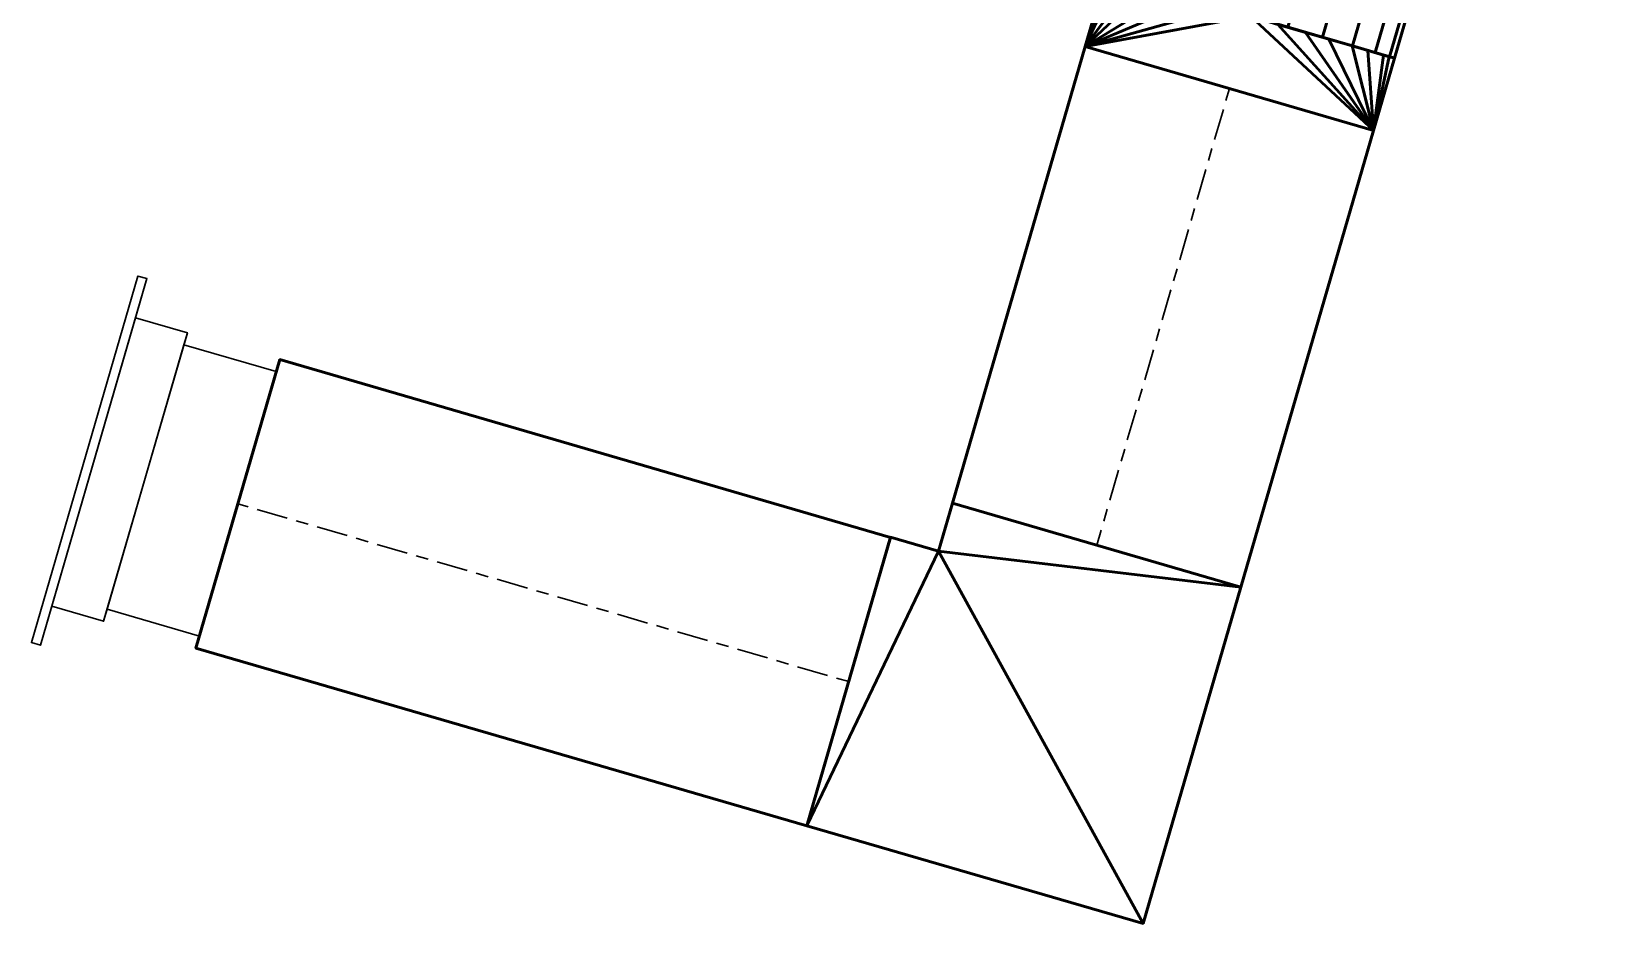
# Model space of a CAD drawing. Header units: inches. Extents: x -1654 to 1344, y -1538 to 36.
# Drawn here: x -218.58 to -187.24, y -508.38 to -490.56 of the extents above; entities that cross this region are included whole.
import ezdxf

# ---------------------------------------------------------------- set-up
doc = ezdxf.new("R2010")
doc.units = ezdxf.units.IN
doc.header["$MEASUREMENT"] = 0
doc.linetypes.add('Center', pattern=[1.25, 0.25, -0.1875, 0.625, -0.1875])
for name, color, linetype, lineweight in [('M-HVAC-CDFF', 3, 'Continuous', 30), ('M-HVAC-CDFF-SA', 3, 'Continuous', 30), ('M-HVAC-DUCT', 1, 'Center', 30), ('M-HVAC-DUCT-SA', 1, 'Continuous', 50)]:
    doc.layers.add(name, color=color, linetype=linetype, lineweight=lineweight)

# ---------------------------------------------------------------- blocks, each defined once
blk = doc.blocks.new('Rectangular to Round Transition - Angle - 45 Degree-889927-_3D_')
at = {"layer": 'M-HVAC-DUCT', "color": 8, "linetype": 'Continuous', "lineweight": 50}
mesh = blk.add_polyface(dxfattribs=at)
corners = [(0, -3, 3), (0, 3, 3), (0, 3, -3), (0, -3, -3)]
mesh.append_faces([[corners[k] for k in face] for face in [(0, 1, 2, 3)]], dxfattribs={"color": 8})
mesh = blk.add_polyface(dxfattribs=at)
corners = [(0, -3, -3), (0, 3, -3), (1.5, 0, -3)]
mesh.append_faces([[corners[k] for k in face] for face in [(0, 1, 2)]], dxfattribs={"color": 8})
mesh = blk.add_polyface(dxfattribs=at)
corners = [(1.5, 3), (1.5, 2.772, -1.148), (1.5, 2.121, -2.121), (1.5, 1.148, -2.772), (1.5, 0, -3), (0, 3, -3), (0, 3, -3), (0, 3, -3), (0, 3, -3), (0, 3, -3), (0, 3, -3), (0, 3, -3), (0, 3, -3), (0, 3, -3), (0, 3, -3), (1.5, 1.635, -2.446), (1.5, 0.574, -2.886), (1.5, 2.446, -1.635), (1.5, 2.886, -0.574)]
mesh.append_faces([[corners[k] for k in face] for face in [(15, 3, 8), (6, 16, 4), (16, 7, 3), (15, 9, 2), (11, 1, 17), (2, 10, 17), (13, 0, 18), (1, 12, 18)]], dxfattribs={"color": 8})
mesh = blk.add_polyface(dxfattribs=at)
corners = [(0, 3, -3), (0, 3, 3), (1.5, 3)]
mesh.append_faces([[corners[k] for k in face] for face in [(0, 1, 2)]], dxfattribs={"color": 8})
mesh = blk.add_polyface(dxfattribs=at)
corners = [(1.5, 0, 3), (1.5, 1.148, 2.772), (1.5, 2.121, 2.121), (1.5, 2.772, 1.148), (1.5, 3), (0, 3, 3), (0, 3, 3), (0, 3, 3), (0, 3, 3), (0, 3, 3), (0, 3, 3), (0, 3, 3), (0, 3, 3), (0, 3, 3), (0, 3, 3), (1.5, 2.446, 1.635), (1.5, 2.886, 0.574), (1.5, 1.635, 2.446), (1.5, 0.574, 2.886)]
mesh.append_faces([[corners[k] for k in face] for face in [(15, 3, 8), (6, 16, 4), (16, 7, 3), (15, 9, 2), (11, 1, 17), (2, 10, 17), (13, 0, 18), (1, 12, 18)]], dxfattribs={"color": 8})
mesh = blk.add_polyface(dxfattribs=at)
corners = [(0, 3, 3), (0, -3, 3), (1.5, 0, 3)]
mesh.append_faces([[corners[k] for k in face] for face in [(0, 1, 2)]], dxfattribs={"color": 8})
mesh = blk.add_polyface(dxfattribs=at)
corners = [(1.5, 0, 3), (1.5, -1.148, 2.772), (1.5, -2.121, 2.121), (1.5, -2.772, 1.148), (1.5, -3), (1.5, -2.772, -1.148), (1.5, -2.121, -2.121), (1.5, -1.148, -2.772), (1.5, 0, -3), (1.5, 1.148, -2.772), (1.5, 2.121, -2.121), (1.5, 2.772, -1.148), (1.5, 3), (1.5, 2.772, 1.148), (1.5, 2.121, 2.121), (1.5, 1.148, 2.772)]
mesh.append_faces([[corners[k] for k in face] for face in [(5, 2, 3, 4)]], dxfattribs={"vtx0": -1, "color": 8})
mesh.append_faces([[corners[k] for k in face] for face in [(6, 2, 5)]], dxfattribs={"vtx0": -1, "vtx1": -1, "color": 8})
mesh.append_faces([[corners[k] for k in face] for face in [(0, 8, 9)]], dxfattribs={"vtx0": -1, "vtx2": -1, "color": 8})
mesh.append_faces([[corners[k] for k in face] for face in [(12, 13, 11)]], dxfattribs={"vtx1": -1, "color": 8})
mesh.append_faces([[corners[k] for k in face] for face in [(15, 0, 9, 14), (9, 10, 14)]], dxfattribs={"vtx1": -1, "vtx2": -1, "color": 8})
mesh.append_faces([[corners[k] for k in face] for face in [(1, 2, 6, 7), (0, 1, 7, 8), (13, 14, 10, 11)]], dxfattribs={"vtx1": -1, "vtx3": -1, "color": 8})
mesh = blk.add_polyface(dxfattribs=at)
corners = [(1.5, -3), (1.5, -2.772, 1.148), (1.5, -2.121, 2.121), (1.5, -1.148, 2.772), (1.5, 0, 3), (0, -3, 3), (0, -3, 3), (0, -3, 3), (0, -3, 3), (0, -3, 3), (0, -3, 3), (0, -3, 3), (0, -3, 3), (0, -3, 3), (0, -3, 3), (1.5, -1.635, 2.446), (1.5, -0.574, 2.886), (1.5, -2.446, 1.635), (1.5, -2.886, 0.574)]
mesh.append_faces([[corners[k] for k in face] for face in [(15, 3, 8), (6, 16, 4), (16, 7, 3), (15, 9, 2), (11, 1, 17), (2, 10, 17), (13, 0, 18), (1, 12, 18)]], dxfattribs={"color": 8})
mesh = blk.add_polyface(dxfattribs=at)
corners = [(1.5, 0, -3), (1.5, -1.148, -2.772), (1.5, -2.121, -2.121), (1.5, -2.772, -1.148), (1.5, -3), (0, -3, -3), (0, -3, -3), (0, -3, -3), (0, -3, -3), (0, -3, -3), (0, -3, -3), (0, -3, -3), (0, -3, -3), (0, -3, -3), (0, -3, -3), (1.5, -2.446, -1.635), (1.5, -2.886, -0.574), (1.5, -1.635, -2.446), (1.5, -0.574, -2.886)]
mesh.append_faces([[corners[k] for k in face] for face in [(15, 3, 8), (6, 16, 4), (16, 7, 3), (15, 9, 2), (11, 1, 17), (2, 10, 17), (13, 0, 18), (1, 12, 18)]], dxfattribs={"color": 8})
mesh = blk.add_polyface(dxfattribs=at)
corners = [(0, -3, 3), (0, -3, -3), (1.5, -3)]
mesh.append_faces([[corners[k] for k in face] for face in [(0, 1, 2)]], dxfattribs={"color": 8})
blk = doc.blocks.new('Rectangular Elbow - Mitered - Standard-838114-_3D_')
at = {"layer": 'M-HVAC-DUCT', "color": 8, "linetype": 'Continuous', "lineweight": 50}
mesh = blk.add_polyface(dxfattribs=at)
corners = [(-4, -3, -3), (-4, 3, -3), (-3, 3, -3), (-3, 4, -3), (3, 4, -3), (3, -3, -3)]
mesh.append_faces([[corners[k] for k in face] for face in [(4, 5, 2, 3)]], dxfattribs={"vtx1": -1, "color": 8})
mesh.append_faces([[corners[k] for k in face] for face in [(0, 1, 2, 5)]], dxfattribs={"vtx2": -1, "color": 8})
mesh = blk.add_polyface(dxfattribs=at)
corners = [(-4, 3, 3), (-4, -3, 3), (3, -3, 3), (3, 4, 3), (-3, 4, 3), (-3, 3, 3)]
mesh.append_faces([[corners[k] for k in face] for face in [(5, 3, 4)]], dxfattribs={"vtx0": -1, "color": 8})
mesh.append_faces([[corners[k] for k in face] for face in [(2, 3, 5, 1)]], dxfattribs={"vtx1": -1, "vtx2": -1, "color": 8})
mesh.append_faces([[corners[k] for k in face] for face in [(5, 0, 1)]], dxfattribs={"vtx2": -1, "color": 8})
mesh = blk.add_polyface(dxfattribs=at)
corners = [(-3, 4, 3), (3, 4, 3), (3, 4, -3), (-3, 4, -3)]
mesh.append_faces([[corners[k] for k in face] for face in [(2, 3, 0, 1)]], dxfattribs={"color": 8})
mesh = blk.add_polyface(dxfattribs=at)
corners = [(-3, 3, -3), (-3, 3, 3), (-3, 4, 3), (-3, 4, -3)]
mesh.append_faces([[corners[k] for k in face] for face in [(0, 1, 2, 3)]], dxfattribs={"color": 8})
mesh = blk.add_polyface(dxfattribs=at)
corners = [(3, -3, 3), (3, -3, -3), (3, 4, -3), (3, 4, 3)]
mesh.append_faces([[corners[k] for k in face] for face in [(0, 1, 2, 3)]], dxfattribs={"color": 8})
mesh = blk.add_polyface(dxfattribs=at)
corners = [(-4, 3, 3), (-4, 3, -3), (-4, -3, -3), (-4, -3, 3)]
mesh.append_faces([[corners[k] for k in face] for face in [(0, 1, 2, 3)]], dxfattribs={"color": 8})
mesh = blk.add_polyface(dxfattribs=at)
corners = [(-4, 3, -3), (-4, 3, 3), (-3, 3, 3), (-3, 3, -3)]
mesh.append_faces([[corners[k] for k in face] for face in [(3, 0, 1, 2)]], dxfattribs={"color": 8})
mesh = blk.add_polyface(dxfattribs=at)
corners = [(-4, -3, 3), (-4, -3, -3), (3, -3, -3), (3, -3, 3)]
mesh.append_faces([[corners[k] for k in face] for face in [(0, 1, 2, 3)]], dxfattribs={"color": 8})
blk = doc.blocks.new('Supply Diffuser - Sidewall - 6 x 6-841217-_3D_')
at = {"layer": 'M-HVAC-CDFF'}
mesh = blk.add_polyface(dxfattribs=at)
corners = [(-2.75, 3, 2.75), (2.75, 3, 2.75), (2.75, 3, -2.75), (-2.75, 3, -2.75)]
mesh.append_faces([[corners[k] for k in face] for face in [(1, 2, 3, 0)]])
mesh = blk.add_polyface(dxfattribs=at)
corners = [(-2.75, 3, 2.75), (-2.75, 3, -2.75), (-2.75, 1.078125, -2.75), (-2.75, 1.078125, 2.75)]
mesh.append_faces([[corners[k] for k in face] for face in [(2, 3, 0, 1)]])
mesh = blk.add_polyface(dxfattribs=at)
corners = [(-2.75, 3, -2.75), (2.75, 3, -2.75), (2.75, 1.078125, -2.75), (-2.75, 1.078125, -2.75)]
mesh.append_faces([[corners[k] for k in face] for face in [(1, 2, 3, 0)]])
mesh = blk.add_polyface(dxfattribs=at)
corners = [(2.75, 3, 2.75), (-2.75, 3, 2.75), (-2.75, 1.078125, 2.75), (2.75, 1.078125, 2.75)]
mesh.append_faces([[corners[k] for k in face] for face in [(1, 2, 3, 0)]])
mesh = blk.add_polyface(dxfattribs=at)
corners = [(2.75, 3, -2.75), (2.75, 3, 2.75), (2.75, 1.078125, 2.75), (2.75, 1.078125, -2.75)]
mesh.append_faces([[corners[k] for k in face] for face in [(2, 3, 0, 1)]])
mesh = blk.add_polyface(dxfattribs=at)
corners = [(-3, 1.078125, 3), (3, 1.078125, 3), (3, 1.078125, -3), (-3, 1.078125, -3), (-2.75, 1.078125, 2.75), (-2.75, 1.078125, -2.75), (2.75, 1.078125, -2.75), (2.75, 1.078125, 2.75)]
mesh.append_faces([[corners[k] for k in face] for face in [(3, 5, 6, 2), (2, 6, 7, 1)]], dxfattribs={"vtx0": -1, "vtx2": -1})
mesh.append_faces([[corners[k] for k in face] for face in [(4, 5, 3, 0), (7, 4, 0, 1)]], dxfattribs={"vtx1": -1, "vtx3": -1})
mesh = blk.add_polyface(dxfattribs=at)
corners = [(-3, 1.078125, 3), (-3, 1.078125, -3), (-3, 0, -3), (-3, 0, 3)]
mesh.append_faces([[corners[k] for k in face] for face in [(2, 3, 0, 1)]])
mesh = blk.add_polyface(dxfattribs=at)
corners = [(-3, 1.078125, -3), (3, 1.078125, -3), (3, 0, -3), (-3, 0, -3)]
mesh.append_faces([[corners[k] for k in face] for face in [(2, 3, 0, 1)]])
mesh = blk.add_polyface(dxfattribs=at)
corners = [(3, 1.078125, 3), (-3, 1.078125, 3), (-3, 0, 3), (3, 0, 3)]
mesh.append_faces([[corners[k] for k in face] for face in [(2, 3, 0, 1)]])
mesh = blk.add_polyface(dxfattribs=at)
corners = [(3, 1.078125, -3), (3, 1.078125, 3), (3, 0, 3), (3, 0, -3)]
mesh.append_faces([[corners[k] for k in face] for face in [(2, 3, 0, 1)]])
mesh = blk.add_polyface(dxfattribs=at)
corners = [(3.8125, 0, 3.8125), (3.8125, 0, -3.8125), (-3.8125, 0, -3.8125), (-3.8125, 0, 3.8125), (-3, 0, 3), (-3, 0, -3), (3, 0, -3), (3, 0, 3)]
mesh.append_faces([[corners[k] for k in face] for face in [(3, 4, 5, 2), (2, 5, 6, 1)]], dxfattribs={"vtx0": -1, "vtx2": -1})
mesh.append_faces([[corners[k] for k in face] for face in [(7, 4, 3, 0), (6, 7, 0, 1)]], dxfattribs={"vtx1": -1, "vtx3": -1})
mesh = blk.add_polyface(dxfattribs=at)
corners = [(-3.8125, -0.1875, 3.8125), (3.8125, -0.1875, 3.8125), (3.8125, 0, 3.8125), (-3.8125, 0, 3.8125)]
mesh.append_faces([[corners[k] for k in face] for face in [(0, 1, 2, 3)]])
mesh = blk.add_polyface(dxfattribs=at)
corners = [(-3.8125, -0.1875, -3.8125), (-3.8125, -0.1875, 3.8125), (-3.8125, 0, 3.8125), (-3.8125, 0, -3.8125)]
mesh.append_faces([[corners[k] for k in face] for face in [(0, 1, 2, 3)]])
mesh = blk.add_polyface(dxfattribs=at)
corners = [(3.8125, -0.1875, -3.8125), (-3.8125, -0.1875, -3.8125), (-3.8125, 0, -3.8125), (3.8125, 0, -3.8125)]
mesh.append_faces([[corners[k] for k in face] for face in [(0, 1, 2, 3)]])
mesh = blk.add_polyface(dxfattribs=at)
corners = [(3.8125, -0.1875, 3.8125), (-3.8125, -0.1875, 3.8125), (-3.8125, -0.1875, -3.8125), (3.8125, -0.1875, -3.8125)]
mesh.append_faces([[corners[k] for k in face] for face in [(2, 3, 0, 1)]])
mesh = blk.add_polyface(dxfattribs=at)
corners = [(3.8125, -0.1875, 3.8125), (3.8125, -0.1875, -3.8125), (3.8125, 0, -3.8125), (3.8125, 0, 3.8125)]
mesh.append_faces([[corners[k] for k in face] for face in [(0, 1, 2, 3)]])

msp = doc.modelspace()

# ---------------------------------------------------------------- linework, layer by layer
at = {"layer": 'M-HVAC-DUCT', "color": 5}
for p, q in [((-194.633, -491.697, 1327), (-197.285, -500.819, 1327)), ((-202.243, -503.543, 1327), (-214.451, -499.994, 1327))]:
    msp.add_line(p, q, dxfattribs=at)

# ---------------------------------------------------------------- block references
at = {"layer": 'M-HVAC-CDFF-SA', "rotation": 253.7901312840834}
msp.add_blockref('Supply Diffuser - Sidewall - 6 x 6-841217-_3D_', (-217.332, -499.157, 1327), dxfattribs=at)
at = {"layer": 'M-HVAC-DUCT-SA', "color": 8}
for name, p, rotation in [('Rectangular to Round Transition - Angle - 45 Degree-889927-_3D_', (-194.633, -491.697, 1327), 73.79013128408342), ('Rectangular Elbow - Mitered - Standard-838114-_3D_', (-198.402, -504.66, 1327), 343.7901312840834)]:
    msp.add_blockref(name, p, dxfattribs=dict(at, rotation=rotation))

# ---------------------------------------------------------------- meshes
mesh = msp.add_polyface(dxfattribs=at)
corners = [(38.701, -496.093, 1331), (38.99, -495.099, 1330.864), (39.26, -494.172, 1330.464), (39.491, -493.377, 1329.828), (39.669, -492.767, 1329), (39.78, -492.383, 1328.035), (39.818, -492.252, 1327), (-201.512, -422.094, 1327), (-201.55, -422.225, 1328.035), (-201.662, -422.609, 1329), (-201.839, -423.219, 1329.828), (-202.07, -424.015, 1330.464), (-202.34, -424.941, 1330.864), (-202.629, -425.935, 1331)]
mesh.append_faces([[corners[k] for k in face] for face in [(8, 9, 4, 5), (3, 4, 9, 10), (11, 12, 1, 2), (2, 3, 10, 11)]], dxfattribs={"vtx1": -1, "vtx3": -1, "color": 8})
mesh.append_faces([[corners[k] for k in face] for face in [(6, 7, 8, 5)]], dxfattribs={"vtx2": -1, "color": 8})
mesh.append_faces([[corners[k] for k in face] for face in [(12, 13, 0, 1)]], dxfattribs={"vtx3": -1, "color": 8})
mesh = msp.add_polyface(dxfattribs=at)
corners = [(39.818, -492.252, 1327), (39.78, -492.383, 1325.965), (39.669, -492.767, 1325), (39.491, -493.377, 1324.172), (39.26, -494.172, 1323.536), (38.99, -495.099, 1323.136), (38.701, -496.093, 1323), (-202.629, -425.935, 1323), (-202.34, -424.941, 1323.136), (-202.07, -424.015, 1323.536), (-201.839, -423.219, 1324.172), (-201.662, -422.609, 1325), (-201.55, -422.225, 1325.965), (-201.512, -422.094, 1327)]
mesh.append_faces([[corners[k] for k in face] for face in [(7, 8, 5, 6)]], dxfattribs={"vtx1": -1, "color": 8})
mesh.append_faces([[corners[k] for k in face] for face in [(8, 9, 4, 5), (3, 4, 9, 10), (11, 12, 1, 2), (2, 3, 10, 11)]], dxfattribs={"vtx1": -1, "vtx3": -1, "color": 8})
mesh.append_faces([[corners[k] for k in face] for face in [(12, 13, 0, 1)]], dxfattribs={"vtx3": -1, "color": 8})
mesh = msp.add_polyface(dxfattribs=at)
corners = [(37.585, -499.934, 1327), (37.623, -499.803, 1328.035), (37.734, -499.419, 1329), (37.912, -498.809, 1329.828), (38.143, -498.013, 1330.464), (38.412, -497.087, 1330.864), (38.701, -496.093, 1331), (-202.629, -425.935, 1331), (-202.918, -426.929, 1330.864), (-203.187, -427.855, 1330.464), (-203.418, -428.651, 1329.828), (-203.596, -429.261, 1329), (-203.707, -429.645, 1328.035), (-203.745, -429.776, 1327)]
mesh.append_faces([[corners[k] for k in face] for face in [(7, 8, 5, 6)]], dxfattribs={"vtx1": -1, "color": 8})
mesh.append_faces([[corners[k] for k in face] for face in [(8, 9, 4, 5), (3, 4, 9, 10), (11, 12, 1, 2), (2, 3, 10, 11)]], dxfattribs={"vtx1": -1, "vtx3": -1, "color": 8})
mesh.append_faces([[corners[k] for k in face] for face in [(12, 13, 0, 1)]], dxfattribs={"vtx3": -1, "color": 8})
mesh = msp.add_polyface(dxfattribs=at)
corners = [(38.701, -496.093, 1323), (38.412, -497.087, 1323.136), (38.143, -498.013, 1323.536), (37.912, -498.809, 1324.172), (37.734, -499.419, 1325), (37.623, -499.803, 1325.965), (37.585, -499.934, 1327), (-203.745, -429.776, 1327), (-203.707, -429.645, 1325.965), (-203.596, -429.261, 1325), (-203.418, -428.651, 1324.172), (-203.187, -427.855, 1323.536), (-202.918, -426.929, 1323.136), (-202.629, -425.935, 1323)]
mesh.append_faces([[corners[k] for k in face] for face in [(7, 8, 5, 6)]], dxfattribs={"vtx1": -1, "color": 8})
mesh.append_faces([[corners[k] for k in face] for face in [(8, 9, 4, 5), (3, 4, 9, 10), (11, 12, 1, 2), (2, 3, 10, 11)]], dxfattribs={"vtx1": -1, "vtx3": -1, "color": 8})
mesh.append_faces([[corners[k] for k in face] for face in [(12, 13, 0, 1)]], dxfattribs={"vtx3": -1, "color": 8})
mesh = msp.add_polyface(dxfattribs=at)
corners = [(-189.292, -484.071, 1327), (-189.39, -484.042, 1327.776), (-189.678, -483.959, 1328.5), (-190.136, -483.825, 1329.121), (-190.732, -483.652, 1329.598), (-191.427, -483.45, 1329.898), (-192.173, -483.233, 1330), (-194.214, -490.256, 1330), (-193.469, -490.473, 1329.898), (-192.774, -490.675, 1329.598), (-192.177, -490.848, 1329.121), (-191.72, -490.981, 1328.5), (-191.432, -491.065, 1327.776), (-191.334, -491.094, 1327)]
mesh.append_faces([[corners[k] for k in face] for face in [(7, 8, 5, 6)]], dxfattribs={"vtx1": -1, "color": 8})
mesh.append_faces([[corners[k] for k in face] for face in [(8, 9, 4, 5), (3, 4, 9, 10), (11, 12, 1, 2), (2, 3, 10, 11)]], dxfattribs={"vtx1": -1, "vtx3": -1, "color": 8})
mesh.append_faces([[corners[k] for k in face] for face in [(12, 13, 0, 1)]], dxfattribs={"vtx3": -1, "color": 8})
mesh = msp.add_polyface(dxfattribs=at)
corners = [(-192.173, -483.233, 1324), (-191.427, -483.45, 1324.102), (-190.732, -483.652, 1324.402), (-190.136, -483.825, 1324.879), (-189.678, -483.959, 1325.5), (-189.39, -484.042, 1326.224), (-189.292, -484.071, 1327), (-191.334, -491.094, 1327), (-191.432, -491.065, 1326.224), (-191.72, -490.981, 1325.5), (-192.177, -490.848, 1324.879), (-192.774, -490.675, 1324.402), (-193.469, -490.473, 1324.102), (-194.214, -490.256, 1324)]
mesh.append_faces([[corners[k] for k in face] for face in [(7, 8, 5, 6)]], dxfattribs={"vtx1": -1, "color": 8})
mesh.append_faces([[corners[k] for k in face] for face in [(8, 9, 4, 5), (3, 4, 9, 10), (11, 12, 1, 2), (2, 3, 10, 11)]], dxfattribs={"vtx1": -1, "vtx3": -1, "color": 8})
mesh.append_faces([[corners[k] for k in face] for face in [(12, 13, 0, 1)]], dxfattribs={"vtx3": -1, "color": 8})
mesh = msp.add_polyface(dxfattribs=at)
corners = [(-197.095, -489.419, 1327), (-196.997, -489.447, 1326.224), (-196.709, -489.531, 1325.5), (-196.251, -489.664, 1324.879), (-195.655, -489.837, 1324.402), (-194.96, -490.039, 1324.102), (-194.214, -490.256, 1324), (-193.469, -490.473, 1324.102), (-192.774, -490.675, 1324.402), (-192.177, -490.848, 1324.879), (-191.72, -490.981, 1325.5), (-191.432, -491.065, 1326.224), (-191.334, -491.094, 1327), (-191.432, -491.065, 1327.776), (-191.72, -490.981, 1328.5), (-192.177, -490.848, 1329.121), (-192.774, -490.675, 1329.598), (-193.469, -490.473, 1329.898), (-194.214, -490.256, 1330), (-194.96, -490.039, 1329.898), (-195.655, -489.837, 1329.598), (-196.251, -489.664, 1329.121), (-196.709, -489.531, 1328.5), (-196.997, -489.447, 1327.776)]
mesh.append_faces([[corners[k] for k in face] for face in [(22, 20, 21), (18, 16, 17), (10, 8, 9)]], dxfattribs={"vtx0": -1, "color": 8})
mesh.append_faces([[corners[k] for k in face] for face in [(4, 0, 2, 3)]], dxfattribs={"vtx0": -1, "vtx1": -1, "color": 8})
mesh.append_faces([[corners[k] for k in face] for face in [(16, 8, 12)]], dxfattribs={"vtx0": -1, "vtx1": -1, "vtx2": -1, "color": 8})
mesh.append_faces([[corners[k] for k in face] for face in [(4, 16, 20, 0), (8, 16, 4, 6)]], dxfattribs={"vtx0": -1, "vtx1": -1, "vtx2": -1, "vtx3": -1, "color": 8})
mesh.append_faces([[corners[k] for k in face] for face in [(13, 14, 12)]], dxfattribs={"vtx1": -1, "color": 8})
mesh.append_faces([[corners[k] for k in face] for face in [(4, 5, 6), (6, 7, 8), (0, 1, 2)]], dxfattribs={"vtx2": -1, "color": 8})
mesh.append_faces([[corners[k] for k in face] for face in [(18, 19, 20, 16), (22, 23, 0, 20), (14, 15, 16, 12), (10, 11, 12, 8)]], dxfattribs={"vtx2": -1, "vtx3": -1, "color": 8})
mesh = msp.add_polyface(dxfattribs=at)
corners = [(-197.514, -490.859, 1324), (-191.752, -492.534, 1324), (-194.404, -501.656, 1324), (-200.166, -499.981, 1324)]
mesh.append_faces([[corners[k] for k in face] for face in [(0, 1, 2, 3)]], dxfattribs={"color": 8})
mesh = msp.add_polyface(dxfattribs=at)
corners = [(-197.514, -490.859, 1330), (-197.514, -490.859, 1324), (-200.166, -499.981, 1324), (-200.166, -499.981, 1330)]
mesh.append_faces([[corners[k] for k in face] for face in [(0, 1, 2, 3)]], dxfattribs={"color": 8})
mesh = msp.add_polyface(dxfattribs=at)
corners = [(-191.752, -492.534, 1330), (-197.514, -490.859, 1330), (-200.166, -499.981, 1330), (-194.404, -501.656, 1330)]
mesh.append_faces([[corners[k] for k in face] for face in [(3, 0, 1, 2)]], dxfattribs={"color": 8})
mesh = msp.add_polyface(dxfattribs=at)
corners = [(-191.752, -492.534, 1324), (-197.514, -490.859, 1324), (-197.514, -490.859, 1330), (-191.752, -492.534, 1330)]
mesh.append_faces([[corners[k] for k in face] for face in [(1, 2, 3, 0)]], dxfattribs={"color": 8})
mesh = msp.add_polyface(dxfattribs=at)
corners = [(-191.752, -492.534, 1324), (-191.752, -492.534, 1330), (-194.404, -501.656, 1330), (-194.404, -501.656, 1324)]
mesh.append_faces([[corners[k] for k in face] for face in [(0, 1, 2, 3)]], dxfattribs={"color": 8})
mesh = msp.add_polyface(dxfattribs=at)
corners = [(-215.289, -502.875, 1324), (-215.289, -502.875, 1330), (-213.614, -497.113, 1330), (-213.614, -497.113, 1324)]
mesh.append_faces([[corners[k] for k in face] for face in [(2, 3, 0, 1)]], dxfattribs={"color": 8})
mesh = msp.add_polyface(dxfattribs=at)
corners = [(-201.405, -500.663, 1324), (-203.08, -506.424, 1324), (-215.289, -502.875, 1324), (-213.614, -497.113, 1324)]
mesh.append_faces([[corners[k] for k in face] for face in [(0, 1, 2, 3)]], dxfattribs={"color": 8})
mesh = msp.add_polyface(dxfattribs=at)
corners = [(-203.08, -506.424, 1330), (-201.405, -500.663, 1330), (-213.614, -497.113, 1330), (-215.289, -502.875, 1330)]
mesh.append_faces([[corners[k] for k in face] for face in [(3, 0, 1, 2)]], dxfattribs={"color": 8})
mesh = msp.add_polyface(dxfattribs=at)
corners = [(-201.405, -500.663, 1330), (-201.405, -500.663, 1324), (-213.614, -497.113, 1324), (-213.614, -497.113, 1330)]
mesh.append_faces([[corners[k] for k in face] for face in [(0, 1, 2, 3)]], dxfattribs={"color": 8})
mesh = msp.add_polyface(dxfattribs=at)
corners = [(-194.404, -501.656, 1324), (-194.404, -501.656, 1330), (-200.166, -499.981, 1330), (-200.166, -499.981, 1324)]
mesh.append_faces([[corners[k] for k in face] for face in [(1, 2, 3, 0)]], dxfattribs={"color": 8})
mesh = msp.add_polyface(dxfattribs=at)
corners = [(-203.08, -506.424, 1324), (-201.405, -500.663, 1324), (-201.405, -500.663, 1330), (-203.08, -506.424, 1330)]
mesh.append_faces([[corners[k] for k in face] for face in [(0, 1, 2, 3)]], dxfattribs={"color": 8})
mesh = msp.add_polyface(dxfattribs=at)
corners = [(-203.08, -506.424, 1324), (-203.08, -506.424, 1330), (-215.289, -502.875, 1330), (-215.289, -502.875, 1324)]
mesh.append_faces([[corners[k] for k in face] for face in [(0, 1, 2, 3)]], dxfattribs={"color": 8})

doc.saveas('drawing.dxf')
